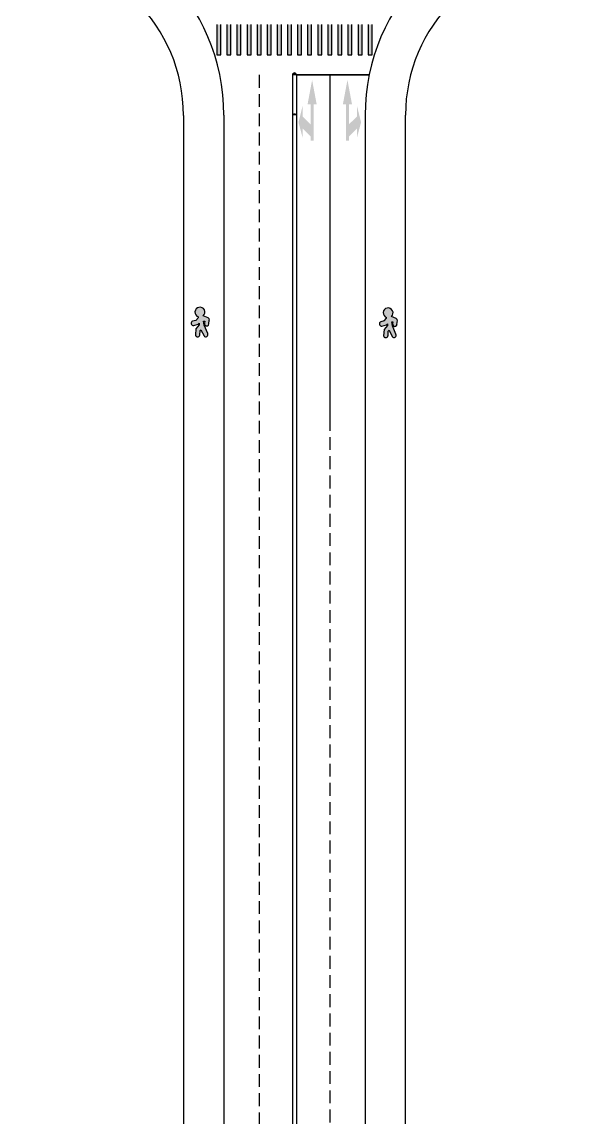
# Model space of a CAD drawing. Header units: millimetres. Extents: x 6292 to 6871, y 8066 to 8345.
# Drawn here: x 6717.3 to 6771.3, y 8066.3 to 8175.6 of the extents above; entities that cross this region are included whole.
import ezdxf

# ---------------------------------------------------------------- set-up
doc = ezdxf.new("R2010")
doc.units = ezdxf.units.MM
doc.header["$LTSCALE"] = 0.2
doc.linetypes.add('HIDDEN', pattern=[9.525, 6.35, -3.175])
doc.layers.get('0').update_dxf_attribs({"color": 255, "lineweight": 25})
doc.layers.add('7号白', color=7, linetype='Continuous', lineweight=25)
doc.layers.add('粗虚线', color=255, linetype='HIDDEN')

msp = doc.modelspace()

# ---------------------------------------------------------------- hatches: boundary and pattern name
h = msp.add_hatch(color=255)
h.dxf.hatch_style = 1
h.paths.add_polyline_path([(6736.96, 8175.32), (6736.56, 8175.32), (6736.56, 8172.32), (6736.96, 8172.32)])
h = msp.add_hatch(color=255)
h.dxf.hatch_style = 1
h.paths.add_polyline_path([(6736.96, 8175.32), (6736.56, 8175.32), (6736.56, 8172.32), (6736.96, 8172.32)])
h = msp.add_hatch(color=255)
h.dxf.hatch_style = 1
h.paths.add_polyline_path([(6737.96, 8175.32), (6737.56, 8175.32), (6737.56, 8172.32), (6737.96, 8172.32)])
h = msp.add_hatch(color=255)
h.dxf.hatch_style = 1
h.paths.add_polyline_path([(6738.96, 8175.32), (6738.56, 8175.32), (6738.56, 8172.32), (6738.96, 8172.32)])
h = msp.add_hatch(color=255)
h.dxf.hatch_style = 1
h.paths.add_polyline_path([(6739.96, 8175.32), (6739.56, 8175.32), (6739.56, 8172.32), (6739.96, 8172.32)])
h = msp.add_hatch(color=255)
h.dxf.hatch_style = 1
h.paths.add_polyline_path([(6740.96, 8175.32), (6740.56, 8175.32), (6740.56, 8172.32), (6740.96, 8172.32)])
h = msp.add_hatch(color=255)
h.dxf.hatch_style = 1
h.paths.add_polyline_path([(6741.96, 8175.32), (6741.56, 8175.32), (6741.56, 8172.32), (6741.96, 8172.32)])
h = msp.add_hatch(color=255)
h.dxf.hatch_style = 1
h.paths.add_polyline_path([(6742.96, 8175.32), (6742.56, 8175.32), (6742.56, 8172.32), (6742.96, 8172.32)])
h = msp.add_hatch(color=255)
h.dxf.hatch_style = 1
h.paths.add_polyline_path([(6743.96, 8175.32), (6743.56, 8175.32), (6743.56, 8172.32), (6743.96, 8172.32)])
h = msp.add_hatch(color=255)
h.dxf.hatch_style = 1
h.paths.add_polyline_path([(6744.96, 8175.32), (6744.56, 8175.32), (6744.56, 8172.32), (6744.96, 8172.32)])
h = msp.add_hatch(color=255)
h.dxf.hatch_style = 1
h.paths.add_polyline_path([(6745.96, 8175.32), (6745.56, 8175.32), (6745.56, 8172.32), (6745.96, 8172.32)])
h = msp.add_hatch(color=255)
h.dxf.hatch_style = 1
h.paths.add_polyline_path([(6746.96, 8175.32), (6746.56, 8175.32), (6746.56, 8172.32), (6746.96, 8172.32)])
h = msp.add_hatch(color=255)
h.dxf.hatch_style = 1
h.paths.add_polyline_path([(6747.96, 8175.32), (6747.56, 8175.32), (6747.56, 8172.32), (6747.96, 8172.32)])
h = msp.add_hatch(color=255)
h.dxf.hatch_style = 1
h.paths.add_polyline_path([(6748.96, 8175.32), (6748.56, 8175.32), (6748.56, 8172.32), (6748.96, 8172.32)])
h = msp.add_hatch(color=255)
h.dxf.hatch_style = 1
h.paths.add_polyline_path([(6749.96, 8175.32), (6749.56, 8175.32), (6749.56, 8172.32), (6749.96, 8172.32)])
h = msp.add_hatch(color=255)
h.dxf.hatch_style = 1
h.paths.add_polyline_path([(6750.96, 8175.32), (6750.56, 8175.32), (6750.56, 8172.32), (6750.96, 8172.32)])
h = msp.add_hatch(color=255)
h.dxf.hatch_style = 1
h.paths.add_polyline_path([(6751.96, 8175.32), (6751.56, 8175.32), (6751.56, 8172.32), (6751.96, 8172.32)])
h = msp.add_hatch(color=255)
h.dxf.hatch_style = 1
h.paths.add_polyline_path([(6751.96, 8175.32), (6751.56, 8175.32), (6751.56, 8172.32), (6751.96, 8172.32)])
at = {"true_color": 0x636466}
h = msp.add_hatch(color=251, dxfattribs=at)
h.dxf.hatch_style = 1
h.paths.add_polyline_path([(6744.06, 8170.32), (6744.46, 8170.32, 1)])
at = {"true_color": 0xffffff}
h = msp.add_hatch(color=7, dxfattribs=at)
h.dxf.hatch_style = 1
h.paths.add_polyline_path([(6745.86, 8163.82), (6745.86, 8164.22), (6745.06, 8165.02), (6745.06, 8164.12), (6744.66, 8165.62), (6745.06, 8167.22), (6745.06, 8166.22), (6745.86, 8165.42), (6745.86, 8167.42), (6745.56, 8167.42), (6746.01, 8169.82), (6746.46, 8167.42), (6746.16, 8167.42), (6746.16, 8163.82)])
edge = h.paths.add_edge_path(flags=17)
edge.add_line((6745.86, 8163.82), (6745.86, 8164.22))
h = msp.add_hatch(color=7, dxfattribs=at)
h.dxf.hatch_style = 1
h.paths.add_polyline_path([(6749.66, 8163.82), (6749.66, 8164.22), (6750.46, 8165.02), (6750.46, 8164.12), (6750.86, 8165.62), (6750.46, 8167.22), (6750.46, 8166.22), (6749.66, 8165.42), (6749.66, 8167.42), (6749.96, 8167.42), (6749.51, 8169.82), (6749.06, 8167.42), (6749.36, 8167.42), (6749.36, 8163.82)])
edge = h.paths.add_edge_path(flags=17)
edge.add_line((6749.66, 8163.82), (6749.66, 8164.22))
at = {"true_color": 0x636466}
h = msp.add_hatch(color=251, dxfattribs=at)
h.dxf.hatch_style = 1
h.paths.add_polyline_path([(6744.06, 8166.32), (6744.46, 8166.32, 1)])
at = {"layer": '7号白', "true_color": 0xffffff}
h = msp.add_hatch(color=7, dxfattribs=at)
h.dxf.hatch_style = 1
h.paths.add_polyline_path([(6734.74, 8146.34), (6734.74, 8146.27), (6734.49, 8145.99), (6734.16, 8145.91, 0.857044), (6734.27, 8145.48), (6734.73, 8145.61), (6734.82, 8145.71), (6734.82, 8145.56), (6734.49, 8145.16), (6734.44, 8144.54, 0.85262), (6734.88, 8144.52), (6734.91, 8144.97), (6734.99, 8145.06), (6735.3, 8144.45, 0.905947), (6735.66, 8144.68), (6735.31, 8145.52), (6735.26, 8145.92), (6735.37, 8145.9), (6735.34, 8145.71, 0.992708), (6735.77, 8145.64), (6735.82, 8146.03, 0.348), (6735.7, 8146.23), (6735.22, 8146.43, 3.731253)])
h = msp.add_hatch(color=7, dxfattribs=at)
h.dxf.hatch_style = 1
h.paths.add_polyline_path([(6753.39, 8146.27), (6753.39, 8146.2), (6753.14, 8145.93), (6752.81, 8145.84, 0.857044), (6752.92, 8145.41), (6753.38, 8145.55), (6753.47, 8145.64), (6753.47, 8145.49), (6753.14, 8145.09), (6753.09, 8144.47, 0.85262), (6753.53, 8144.46), (6753.56, 8144.91), (6753.64, 8145), (6753.95, 8144.38, 0.905947), (6754.31, 8144.61), (6753.96, 8145.45), (6753.91, 8145.85), (6754.02, 8145.83), (6753.99, 8145.64, 0.992708), (6754.42, 8145.57), (6754.47, 8145.96, 0.348), (6754.35, 8146.16), (6753.87, 8146.37, 3.731253)])

# ---------------------------------------------------------------- linework, layer by layer
for p, q in [((6736.56, 8175.32), (6736.56, 8172.32)), ((6736.96, 8172.32), (6736.96, 8175.32)), ((6737.56, 8175.32), (6737.56, 8172.32)), ((6737.96, 8172.32), (6737.96, 8175.32)), ((6738.56, 8175.32), (6738.56, 8172.32)), ((6738.96, 8172.32), (6738.96, 8175.32)), ((6739.56, 8175.32), (6739.56, 8172.32)), ((6739.96, 8172.32), (6739.96, 8175.32)), ((6740.56, 8175.32), (6740.56, 8172.32)), ((6740.96, 8172.32), (6740.96, 8175.32)), ((6741.56, 8175.32), (6741.56, 8172.32)), ((6741.96, 8172.32), (6741.96, 8175.32)), ((6742.56, 8175.32), (6742.56, 8172.32)), ((6742.96, 8172.32), (6742.96, 8175.32)), ((6743.56, 8175.32), (6743.56, 8172.32)), ((6743.96, 8172.32), (6743.96, 8175.32)), ((6744.56, 8175.32), (6744.56, 8172.32)), ((6744.96, 8172.32), (6744.96, 8175.32)), ((6745.56, 8175.32), (6745.56, 8172.32)), ((6745.96, 8172.32), (6745.96, 8175.32)), ((6746.56, 8175.32), (6746.56, 8172.32)), ((6746.96, 8172.32), (6746.96, 8175.32)), ((6747.56, 8175.32), (6747.56, 8172.32)), ((6747.96, 8172.32), (6747.96, 8175.32)), ((6748.56, 8175.32), (6748.56, 8172.32)), ((6748.96, 8172.32), (6748.96, 8175.32)), ((6749.56, 8175.32), (6749.56, 8172.32)), ((6749.96, 8172.32), (6749.96, 8175.32)), ((6750.56, 8175.32), (6750.56, 8172.32)), ((6750.96, 8172.32), (6750.96, 8175.32)), ((6751.56, 8175.32), (6751.56, 8172.32)), ((6751.96, 8172.32), (6751.96, 8175.32)), ((6736.56, 8172.32), (6736.96, 8172.32)), ((6737.56, 8172.32), (6737.96, 8172.32)), ((6738.56, 8172.32), (6738.96, 8172.32)), ((6739.56, 8172.32), (6739.96, 8172.32)), ((6740.56, 8172.32), (6740.96, 8172.32)), ((6741.56, 8172.32), (6741.96, 8172.32)), ((6742.56, 8172.32), (6742.96, 8172.32)), ((6743.56, 8172.32), (6743.96, 8172.32)), ((6744.56, 8172.32), (6744.96, 8172.32)), ((6745.56, 8172.32), (6745.96, 8172.32)), ((6746.56, 8172.32), (6746.96, 8172.32)), ((6747.56, 8172.32), (6747.96, 8172.32)), ((6748.56, 8172.32), (6748.96, 8172.32)), ((6749.56, 8172.32), (6749.96, 8172.32)), ((6750.56, 8172.32), (6750.96, 8172.32)), ((6751.56, 8172.32), (6751.96, 8172.32)), ((6751.67, 8170.32), (6744.06, 8170.32)), ((6744.46, 8170.32), (6751.67, 8170.32)), ((6747.76, 8170.32), (6747.76, 8136.32)), ((6733.26, 8166.31), (6733.26, 8066.32)), ((6737.26, 8166.32), (6737.26, 8066.32)), ((6751.26, 8166.32), (6751.26, 8066.32)), ((6755.26, 8066.32), (6755.26, 8166.32))]:
    msp.add_line(p, q)
at = {"color": 1}
for p, q in [((6744.06, 8170.32), (6744.06, 8116.32)), ((6744.46, 8170.32), (6744.46, 8116.32)), ((6744.06, 8116.32), (6744.06, 8066.32)), ((6744.46, 8116.32), (6744.46, 8066.32))]:
    msp.add_line(p, q, dxfattribs=at)
for centre, radius, start, end in [((6717.26, 8166.32), 20, 0, 90), ((6771.26, 8166.32), 20, 89.9919, 179.9919), ((6717.26, 8166.31), 16, 359.9977, 89.9977), ((6771.26, 8166.32), 16, 89.987, 179.987)]:
    msp.add_arc(centre, radius, start, end)
msp.add_arc((6744.26, 8170.32), 0.2, 0, 180, dxfattribs=at)
at = {"layer": '7号白'}
for p, q in [((6734.49, 8145.99), (6734.16, 8145.91)), ((6734.49, 8145.99), (6734.74, 8146.27)), ((6734.73, 8145.61), (6734.82, 8145.71)), ((6734.74, 8146.27), (6734.74, 8146.34)), ((6734.82, 8145.71), (6734.82, 8145.56)), ((6735.7, 8146.23), (6735.22, 8146.43)), ((6735.31, 8145.52), (6735.26, 8145.92)), ((6735.26, 8145.92), (6735.37, 8145.9)), ((6735.37, 8145.9), (6735.34, 8145.71)), ((6735.77, 8145.64), (6735.82, 8146.02)), ((6753.14, 8145.93), (6752.81, 8145.84)), ((6753.14, 8145.93), (6753.39, 8146.2)), ((6753.39, 8146.2), (6753.39, 8146.27)), ((6754.35, 8146.16), (6753.87, 8146.37)), ((6753.96, 8145.45), (6753.91, 8145.85)), ((6753.91, 8145.85), (6754.02, 8145.83)), ((6754.02, 8145.83), (6753.99, 8145.65)), ((6754.42, 8145.57), (6754.47, 8145.96)), ((6734.27, 8145.48), (6734.73, 8145.61)), ((6734.49, 8145.16), (6734.44, 8144.54)), ((6734.82, 8145.56), (6734.49, 8145.16)), ((6734.88, 8144.52), (6734.91, 8144.97)), ((6734.91, 8144.97), (6734.99, 8145.06)), ((6734.99, 8145.06), (6735.3, 8144.45)), ((6735.66, 8144.68), (6735.31, 8145.52)), ((6752.92, 8145.41), (6753.38, 8145.55)), ((6753.14, 8145.09), (6753.09, 8144.47)), ((6753.47, 8145.49), (6753.14, 8145.09)), ((6753.38, 8145.55), (6753.47, 8145.64)), ((6753.47, 8145.64), (6753.47, 8145.49)), ((6753.53, 8144.46), (6753.56, 8144.91)), ((6753.56, 8144.91), (6753.64, 8145)), ((6753.64, 8145), (6753.95, 8144.38)), ((6754.31, 8144.61), (6753.96, 8145.45))]:
    msp.add_line(p, q, dxfattribs=at)
for centre, radius, start, end in [((6734.89, 8146.8), 0.49, 311.5916, 251.5794), ((6753.54, 8146.73), 0.49, 311.5916, 251.5794), ((6734.25, 8145.71), 0.224, 113.7629, 276.1549), ((6735.56, 8145.67), 0.223, 169.8786, 349.8786), ((6735.64, 8146.05), 0.189, 352.1062, 70.328), ((6752.9, 8145.64), 0.224, 113.7629, 276.1549), ((6754.29, 8145.98), 0.189, 352.1062, 70.328), ((6735.47, 8144.58), 0.216, 217.799, 26.4986), ((6754.12, 8144.51), 0.216, 217.799, 26.4986), ((6754.21, 8145.61), 0.223, 169.8786, 349.8786), ((6734.66, 8144.57), 0.221, 187.2705, 349.0767), ((6753.31, 8144.5), 0.221, 187.2705, 349.0767)]:
    msp.add_arc(centre, radius, start, end, dxfattribs=at)
at = {"layer": '粗虚线'}
for p, q in [((6740.76, 8170.32), (6740.76, 8066.32)), ((6747.76, 8136.32), (6747.76, 8066.32))]:
    msp.add_line(p, q, dxfattribs=at)

doc.saveas('drawing.dxf')
